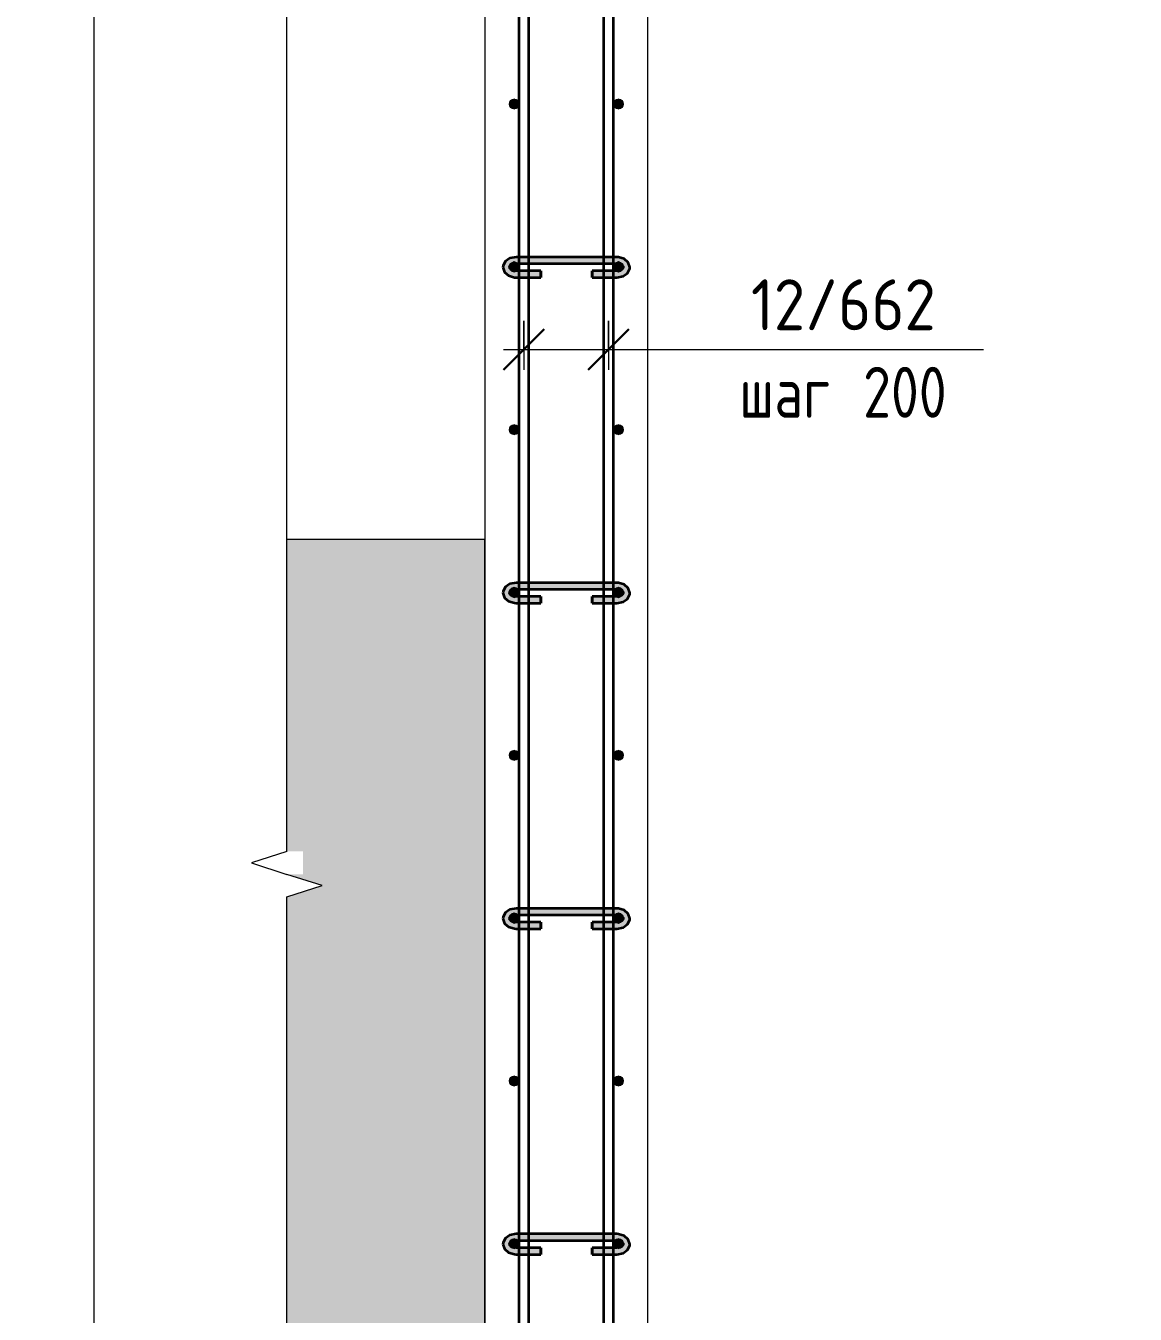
# Model space of a CAD drawing. Header units: millimetres. Extents: x 67134 to 118201, y -4983 to 13821.
# Drawn here: x 111707 to 113069, y -2187 to -604 of the extents above; entities that cross this region are included whole.
import ezdxf

# ---------------------------------------------------------------- set-up
doc = ezdxf.new("R2010")
doc.units = ezdxf.units.MM
for name, color, linetype, lineweight in [('AA_Dim', 7, 'Continuous', 9), ('AA_Dim-25', 7, 'Continuous', 9), ('AA_Linii', 7, 'Continuous', 9), ('AA_Oformlenie', 7, 'Continuous', 9), ('AA_Vinoska', 7, 'Continuous', 9), ('AF_Stena_Опалубка', 253, 'Continuous', 20), ('KR_Armatura', 7, 'Continuous', 20), ('KR_Armatura_Tonkie', 7, 'Continuous', 20)]:
    doc.layers.add(name, color=color, linetype=linetype, lineweight=lineweight)
doc.styles.add('ISOCPEUR_7', font='isocpeur.TTF', dxfattribs={"width": 0.9, "height": 62.5})
doc.styles.add('ISOCPEUR_8', font='isocpeur.TTF', dxfattribs={"width": 0.8, "height": 62.5})
doc.dimstyles.new('00_Точн_3_знака__прозр__3', dxfattribs={"dimscale": 304.8, "dimtxt": 62.672186, "dimasz": 0.139436, "dimexe": 0.123031, "dimexo": 0.082021, "dimgap": 0.008202, "dimtad": 1, "dimdec": 3, "dimrnd": 0.001, "dimdsep": 46, "dimtxsty": 'ISOCPEUR_7', "dimblk1": 'OBLIQUE', "dimblk2": 'OBLIQUE', "dimsah": 1, "dimcen": 0.09, "dimdle": 0.123031, "dimazin": 0, "dimtfac": 1, "dimtdec": 4, "dimtix": 1, "dimtmove": 0, "dimatfit": 3, "dimfxl": 1, "dimtvp": 1, "dimtolj": 1, "dimtzin": 0, "dimlwd": 18, "dimlwe": 18, "dimarcsym": 2})
doc.dimstyles.new('10_Раскладка_арматуры_с_засечками', dxfattribs={"dimscale": 304.8, "dimtxt": 0.18, "dimasz": 0.164042, "dimexe": 0.082021, "dimexo": 0, "dimgap": 0, "dimtad": 1, "dimdec": 3, "dimrnd": 0.001, "dimdsep": 46, "dimtxsty": 'ISOCPEUR_8', "dimblk1": 'OBLIQUE', "dimblk2": 'OBLIQUE', "dimsah": 1, "dimcen": 0.09, "dimdle": 0.082021, "dimazin": 0, "dimtfac": 1, "dimtdec": 4, "dimtix": 1, "dimtmove": 0, "dimatfit": 3, "dimfxl": 1, "dimtvp": 1, "dimtolj": 1, "dimtzin": 0, "dimlwd": 18, "dimlwe": 18, "dimarcsym": 2})

# ---------------------------------------------------------------- blocks, each defined once
blk = doc.blocks.new('261_Шпилька массив _НесАрм_РабПлоск_ - 8 А240-4096871-2-2 Армирование')
at = {"layer": 'KR_Armatura_Tonkie', "lineweight": 35}
for points in [[(-11591.8, -911.8), (-11591.8, -905), (-11598, -903.5), (-11599.4, -901.8), (-11599.8, -900.5), (-11598.8, -897.7), (-11595.8, -895.6), (-11591.8, -894.8), (-11591.8, -888), (-11597.9, -889), (-11600.7, -890.3), (-11604.3, -893.4), (-11606.6, -896.2), (-11607.8, -900.5), (-11606.6, -904.8), (-11603.2, -908.5), (-11598, -910.9), (-11595.7, -911.3)], [(-11551.2, -894.8), (-11468, -894.8), (-11468, -888), (-11591.8, -888.1), (-11591.8, -894.8), (-11573.8, -894.8)], [(-11472, -896), (-11468, -895.9), (-11468, -894.8), (-11591.8, -894.8), (-11591.8, -896), (-11483.2, -896)], [(-11468, -911.8), (-11461.9, -910.9), (-11456.7, -908.5), (-11453.2, -904.8), (-11452, -900.5), (-11453.2, -896.2), (-11455.6, -892.6), (-11460.5, -889.5), (-11468, -888.1), (-11468, -894.8), (-11464, -895.6), (-11460.9, -898), (-11460.1, -900.7), (-11460.6, -902.1), (-11462.5, -903.7), (-11468, -905.1), (-11468, -911)], [(-11588, -911.8), (-11561.5, -911.8), (-11561.5, -905), (-11591.8, -905.1), (-11591.8, -911.8)], [(-11588, -913), (-11561.5, -912.8), (-11561.5, -911.8), (-11591.8, -911.8), (-11591.8, -913)], [(-11483.2, -911.8), (-11468, -911.8), (-11468, -905), (-11498.3, -905.1), (-11498.3, -911.8), (-11484, -911.8)], [(-11484, -913), (-11468, -912.8), (-11468, -911.8), (-11498.3, -911.8), (-11498.3, -913)], [(-11591.8, -1311.8), (-11591.8, -1305), (-11598, -1303.5), (-11599.4, -1301.8), (-11599.8, -1300.5), (-11598.8, -1297.7), (-11595.8, -1295.6), (-11591.8, -1294.8), (-11591.8, -1288), (-11597.9, -1289), (-11600.7, -1290.3), (-11604.3, -1293.4), (-11606.6, -1296.2), (-11607.8, -1300.5), (-11606.6, -1304.8), (-11603.2, -1308.5), (-11598, -1310.9), (-11595.7, -1311.3)], [(-11505.9, -1294.8), (-11468, -1294.8), (-11468, -1288), (-11591.8, -1288.1), (-11591.8, -1294.8), (-11551.2, -1294.8)], [(-11551.2, -1296), (-11468, -1295.9), (-11468, -1294.8), (-11591.8, -1294.8), (-11591.8, -1296), (-11573.8, -1296)], [(-11468, -1311.8), (-11461.9, -1310.9), (-11456.7, -1308.5), (-11453.2, -1304.8), (-11452, -1300.5), (-11453.2, -1296.2), (-11455.6, -1292.6), (-11460.5, -1289.5), (-11468, -1288.1), (-11468, -1294.8), (-11464, -1295.6), (-11461.1, -1297.7), (-11460.1, -1300.7), (-11460.6, -1302.1), (-11462.5, -1303.7), (-11468, -1305.1), (-11468, -1311)], [(-11588, -1311.8), (-11561.5, -1311.8), (-11561.5, -1305), (-11591.8, -1305.1), (-11591.8, -1311.8)], [(-11573.8, -1313), (-11561.5, -1312.8), (-11561.5, -1311.8), (-11591.8, -1311.8), (-11591.8, -1313), (-11576, -1313)], [(-11484, -1311.8), (-11468, -1311.8), (-11468, -1305), (-11498.3, -1305.1), (-11498.3, -1311.8)], [(-11472, -1313), (-11468, -1312.8), (-11468, -1311.8), (-11498.3, -1311.8), (-11498.3, -1313), (-11483.2, -1313)], [(-11591.8, -1711.8), (-11591.8, -1705), (-11598, -1703.5), (-11599.4, -1701.8), (-11599.8, -1700.5), (-11598.8, -1697.7), (-11595.8, -1695.6), (-11591.8, -1694.8), (-11591.8, -1688), (-11597.9, -1689), (-11600.7, -1690.3), (-11604.3, -1693.4), (-11606.6, -1696.2), (-11607.8, -1700.5), (-11606.6, -1704.8), (-11603.2, -1708.5), (-11598, -1710.9), (-11595.7, -1711.3)], [(-11472, -1694.8), (-11468, -1694.8), (-11468, -1688), (-11591.8, -1688.1), (-11591.8, -1694.8), (-11484, -1694.8)], [(-11468, -1711.8), (-11461.9, -1710.9), (-11456.7, -1708.5), (-11453.2, -1704.8), (-11452, -1700.5), (-11453.2, -1696.2), (-11455.6, -1692.6), (-11460.5, -1689.5), (-11468, -1688.1), (-11468, -1694.8), (-11464, -1695.6), (-11461.1, -1697.7), (-11460.1, -1700.7), (-11460.6, -1702.1), (-11462.5, -1703.7), (-11468, -1705.1), (-11468, -1711)], [(-11472, -1696), (-11468, -1695.9), (-11468, -1694.8), (-11591.8, -1694.8), (-11591.8, -1696), (-11484, -1696)], [(-11576, -1711.8), (-11561.5, -1711.8), (-11561.5, -1705), (-11591.8, -1705.1), (-11591.8, -1711.8), (-11588, -1711.8)], [(-11468, -1711.8), (-11468, -1705), (-11498.3, -1705.1), (-11498.3, -1711.8), (-11472, -1711.8)], [(-11588, -1713), (-11561.5, -1712.8), (-11561.5, -1711.8), (-11591.8, -1711.8), (-11591.8, -1713)], [(-11472, -1713), (-11468, -1712.8), (-11468, -1711.8), (-11498.3, -1711.8), (-11498.3, -1713), (-11483.2, -1713)], [(-11591.8, -2111.8), (-11591.8, -2105), (-11598, -2103.5), (-11599.4, -2101.8), (-11599.8, -2100.5), (-11598.8, -2097.7), (-11595.8, -2095.6), (-11591.8, -2094.8), (-11591.8, -2088), (-11597.9, -2089), (-11600.7, -2090.3), (-11604.3, -2093.4), (-11606.6, -2096.2), (-11607.8, -2100.5), (-11606.6, -2104.8), (-11603.2, -2108.5), (-11598, -2110.9), (-11595.7, -2111.3)], [(-11551.2, -2094.8), (-11468, -2094.8), (-11468, -2088), (-11591.8, -2088.1), (-11591.8, -2094.8), (-11573.8, -2094.8)], [(-11468, -2111.8), (-11461.9, -2110.9), (-11456.7, -2108.5), (-11453.2, -2104.8), (-11452, -2100.5), (-11453.2, -2096.2), (-11455.6, -2092.6), (-11460.5, -2089.5), (-11468, -2088.1), (-11468, -2094.8), (-11464, -2095.6), (-11461.1, -2097.7), (-11460.1, -2100.7), (-11460.6, -2102.1), (-11462.5, -2103.7), (-11468, -2105.1), (-11468, -2111)], [(-11472, -2096), (-11468, -2095.9), (-11468, -2094.8), (-11591.8, -2094.8), (-11591.8, -2096), (-11483.2, -2096)], [(-11576, -2111.8), (-11561.5, -2111.8), (-11561.5, -2105), (-11591.8, -2105.1), (-11591.8, -2111.8), (-11588, -2111.8)], [(-11472, -2111.8), (-11468, -2111.8), (-11468, -2105), (-11498.3, -2105.1), (-11498.3, -2111.8), (-11484, -2111.8)], [(-11588, -2113), (-11561.5, -2112.8), (-11561.5, -2111.8), (-11591.8, -2111.8), (-11591.8, -2113)], [(-11484, -2113), (-11468, -2112.8), (-11468, -2111.8), (-11498.3, -2111.8), (-11498.3, -2113)]]:
    blk.add_hatch(color=256, dxfattribs=at).paths.add_polyline_path(points)
h = blk.add_hatch(color=256, dxfattribs=at)
h.paths.add_polyline_path([(-11591.8, -913), (-11591.8, -911.8), (-11598, -910.9), (-11603.2, -908.5), (-11603.8, -908.1), (-11599.4, -911.3), (-11597.9, -912), (-11594.3, -912.6)])
h.paths.add_polyline_path([(-11599.3, -899), (-11598, -897.4), (-11591.8, -895.9), (-11591.8, -894.8), (-11595.8, -895.6), (-11598.9, -898)])
h = blk.add_hatch(color=256, dxfattribs=at)
h.paths.add_polyline_path([(-11468, -913), (-11460.5, -911.5), (-11455.6, -908.4), (-11453.2, -904.8), (-11456.7, -908.5), (-11461.9, -910.9), (-11468, -911.8), (-11468, -912.8)])
h.paths.add_polyline_path([(-11460.8, -898.6), (-11461.1, -897.7), (-11464.6, -895.5), (-11468, -894.8), (-11468, -896), (-11467.4, -896.1), (-11461.1, -898.5)])
h = blk.add_hatch(color=256, dxfattribs=at)
h.paths.add_polyline_path([(-11591.8, -1313), (-11591.8, -1311.8), (-11598, -1310.9), (-11603.2, -1308.5), (-11603.8, -1308.1), (-11599.4, -1311.3), (-11597.9, -1312), (-11595.3, -1312.4)])
h.paths.add_polyline_path([(-11599.3, -1299), (-11598, -1297.4), (-11591.8, -1295.9), (-11591.8, -1294.8), (-11595.8, -1295.6), (-11598.8, -1297.7), (-11599, -1298.3)])
h = blk.add_hatch(color=256, dxfattribs=at)
h.paths.add_polyline_path([(-11468, -1313), (-11460.5, -1311.5), (-11455.6, -1308.4), (-11453.2, -1304.8), (-11456.7, -1308.5), (-11462.1, -1311), (-11468, -1311.8), (-11468, -1312.8)])
h.paths.add_polyline_path([(-11460.8, -1298.6), (-11461.1, -1297.7), (-11464.6, -1295.5), (-11468, -1294.8), (-11468, -1296), (-11467.4, -1296.1), (-11461.1, -1298.5)])
h = blk.add_hatch(color=256, dxfattribs=at)
h.paths.add_polyline_path([(-11591.8, -1713), (-11591.8, -1711.8), (-11598, -1710.9), (-11603.2, -1708.5), (-11603.8, -1708.1), (-11599.4, -1711.3), (-11597.9, -1712), (-11595.3, -1712.4)])
h.paths.add_polyline_path([(-11599.3, -1699), (-11598, -1697.4), (-11591.8, -1695.9), (-11591.8, -1694.8), (-11595.8, -1695.6), (-11598.8, -1697.7), (-11599.2, -1698.8)])
h = blk.add_hatch(color=256, dxfattribs=at)
h.paths.add_polyline_path([(-11468, -1713), (-11460.5, -1711.5), (-11455.6, -1708.4), (-11453.2, -1704.8), (-11456.7, -1708.5), (-11462.1, -1711), (-11468, -1711.8), (-11468, -1712.8)])
h.paths.add_polyline_path([(-11460.8, -1698.6), (-11461.1, -1697.7), (-11464.6, -1695.5), (-11468, -1694.8), (-11468, -1696), (-11467.4, -1696.1), (-11461.1, -1698.5)])
h = blk.add_hatch(color=256, dxfattribs=at)
h.paths.add_polyline_path([(-11591.8, -2113), (-11591.8, -2111.8), (-11598, -2110.9), (-11603.2, -2108.5), (-11603.8, -2108.1), (-11599.4, -2111.3), (-11597.9, -2112), (-11595.3, -2112.4)])
h.paths.add_polyline_path([(-11599.3, -2099), (-11598, -2097.4), (-11591.8, -2095.9), (-11591.8, -2094.8), (-11595.8, -2095.6), (-11598.8, -2097.7), (-11599, -2098.3)])
h = blk.add_hatch(color=256, dxfattribs=at)
h.paths.add_polyline_path([(-11468, -2113), (-11460.5, -2111.5), (-11455.6, -2108.4), (-11453.2, -2104.8), (-11456.7, -2108.5), (-11462.1, -2111), (-11468, -2111.8), (-11468, -2112.8)])
h.paths.add_polyline_path([(-11460.8, -2098.6), (-11461.1, -2097.7), (-11464.6, -2095.5), (-11468, -2094.8), (-11468, -2096), (-11467.4, -2096.1), (-11461.1, -2098.5)])
for p, q in [((-11588, -888), (-11591.8, -888)), ((-11591.8, -896), (-11588, -896)), ((-11576, -888), (-11588, -888)), ((-11588, -896), (-11576, -896)), ((-11484, -888), (-11576, -888)), ((-11576, -896), (-11484, -896)), ((-11472, -888), (-11484, -888)), ((-11484, -896), (-11472, -896)), ((-11468, -888), (-11472, -888)), ((-11472, -896), (-11468, -896)), ((-11588, -905), (-11591.8, -905)), ((-11591.8, -913), (-11588, -913)), ((-11576, -905), (-11588, -905)), ((-11588, -913), (-11576, -913)), ((-11561.5, -905), (-11576, -905)), ((-11576, -913), (-11561.5, -913)), ((-11561.5, -905), (-11561.5, -911.8)), ((-11561.5, -906.2), (-11561.5, -905.1)), ((-11561.5, -912.4), (-11561.5, -906.2)), ((-11561.5, -911.8), (-11561.5, -913)), ((-11484, -905), (-11498.3, -905)), ((-11498.3, -911.8), (-11498.3, -905)), ((-11498.3, -905.1), (-11498.3, -906.2)), ((-11498.3, -906.2), (-11498.3, -912.4)), ((-11498.3, -913), (-11498.3, -911.8)), ((-11498.3, -913), (-11484, -913)), ((-11472, -905), (-11484, -905)), ((-11484, -913), (-11472, -913)), ((-11468, -905), (-11472, -905)), ((-11472, -913), (-11468, -913)), ((-11588, -1288), (-11591.8, -1288)), ((-11591.8, -1296), (-11588, -1296)), ((-11576, -1288), (-11588, -1288)), ((-11588, -1296), (-11576, -1296)), ((-11484, -1288), (-11576, -1288)), ((-11576, -1296), (-11484, -1296)), ((-11472, -1288), (-11484, -1288)), ((-11484, -1296), (-11472, -1296)), ((-11468, -1288), (-11472, -1288)), ((-11472, -1296), (-11468, -1296)), ((-11588, -1305), (-11591.8, -1305)), ((-11591.8, -1313), (-11588, -1313)), ((-11576, -1305), (-11588, -1305)), ((-11588, -1313), (-11576, -1313)), ((-11561.5, -1305), (-11576, -1305)), ((-11576, -1313), (-11561.5, -1313)), ((-11561.5, -1305), (-11561.5, -1311.8)), ((-11561.5, -1306.2), (-11561.5, -1305.1)), ((-11561.5, -1312.8), (-11561.5, -1306.2)), ((-11561.5, -1311.8), (-11561.5, -1313)), ((-11484, -1305), (-11498.3, -1305)), ((-11498.3, -1311.8), (-11498.3, -1305)), ((-11498.3, -1305.1), (-11498.3, -1306.2)), ((-11498.3, -1306.2), (-11498.3, -1312.8)), ((-11498.3, -1313), (-11498.3, -1311.8)), ((-11498.3, -1313), (-11484, -1313)), ((-11472, -1305), (-11484, -1305)), ((-11484, -1313), (-11472, -1313)), ((-11468, -1305), (-11472, -1305)), ((-11472, -1313), (-11468, -1313)), ((-11588, -1688), (-11591.8, -1688)), ((-11576, -1688), (-11588, -1688)), ((-11484, -1688), (-11576, -1688)), ((-11472, -1688), (-11484, -1688)), ((-11468, -1688), (-11472, -1688)), ((-11591.8, -1696), (-11588, -1696)), ((-11588, -1705), (-11591.8, -1705)), ((-11588, -1696), (-11576, -1696)), ((-11576, -1705), (-11588, -1705)), ((-11576, -1696), (-11484, -1696)), ((-11561.5, -1705), (-11576, -1705)), ((-11561.5, -1705), (-11561.5, -1711.8)), ((-11561.5, -1706.2), (-11561.5, -1705.1)), ((-11561.5, -1712.8), (-11561.5, -1706.2)), ((-11484, -1705), (-11498.3, -1705)), ((-11498.3, -1711.8), (-11498.3, -1705)), ((-11498.3, -1705.1), (-11498.3, -1706.2)), ((-11498.3, -1706.2), (-11498.3, -1712.8)), ((-11484, -1696), (-11472, -1696)), ((-11472, -1705), (-11484, -1705)), ((-11472, -1696), (-11468, -1696)), ((-11468, -1705), (-11472, -1705)), ((-11591.8, -1713), (-11588, -1713)), ((-11588, -1713), (-11576, -1713)), ((-11576, -1713), (-11561.5, -1713)), ((-11561.5, -1711.8), (-11561.5, -1713)), ((-11498.3, -1713), (-11498.3, -1711.8)), ((-11498.3, -1713), (-11484, -1713)), ((-11484, -1713), (-11472, -1713)), ((-11472, -1713), (-11468, -1713)), ((-11588, -2088), (-11591.8, -2088)), ((-11576, -2088), (-11588, -2088)), ((-11484, -2088), (-11576, -2088)), ((-11472, -2088), (-11484, -2088)), ((-11468, -2088), (-11472, -2088)), ((-11591.8, -2096), (-11588, -2096)), ((-11588, -2105), (-11591.8, -2105)), ((-11588, -2096), (-11576, -2096)), ((-11576, -2105), (-11588, -2105)), ((-11576, -2096), (-11484, -2096)), ((-11561.5, -2105), (-11576, -2105)), ((-11561.5, -2105), (-11561.5, -2111.8)), ((-11484, -2105), (-11498.3, -2105)), ((-11498.3, -2111.8), (-11498.3, -2105)), ((-11484, -2096), (-11472, -2096)), ((-11472, -2105), (-11484, -2105)), ((-11472, -2096), (-11468, -2096)), ((-11468, -2105), (-11472, -2105)), ((-11591.8, -2113), (-11588, -2113)), ((-11588, -2113), (-11576, -2113)), ((-11576, -2113), (-11561.5, -2113)), ((-11561.5, -2106.2), (-11561.5, -2105.1)), ((-11561.5, -2112.8), (-11561.5, -2106.4)), ((-11561.5, -2111.8), (-11561.5, -2113)), ((-11498.3, -2105.1), (-11498.3, -2106.2)), ((-11498.3, -2106.4), (-11498.3, -2112.8)), ((-11498.3, -2113), (-11498.3, -2111.8)), ((-11498.3, -2113), (-11484, -2113)), ((-11484, -2113), (-11472, -2113)), ((-11472, -2113), (-11468, -2113))]:
    blk.add_line(p, q, dxfattribs=at)
at = {"layer": 'KR_Armatura_Tonkie', "lineweight": 35, "flags": 128}
for points in [[(-11591.8, -888), (-11599.4, -889.5), (-11605, -893.4), (-11607.7, -898.9), (-11607.8, -900.5)], [(-11607.8, -900.5), (-11606, -906.4), (-11601, -910.8), (-11593.7, -912.9), (-11591.8, -913)], [(-11599.8, -900.5), (-11598.9, -898.5), (-11595.1, -896.4), (-11591.8, -896)], [(-11591.8, -905), (-11596.9, -903.9), (-11599.5, -901.7), (-11599.8, -900.5)], [(-11452, -900.5), (-11453.9, -894.6), (-11458.9, -890.2), (-11466.1, -888.1), (-11468, -888)], [(-11468, -896), (-11463, -897.1), (-11460.3, -899.3), (-11460, -900.5)], [(-11468, -913), (-11460.4, -911.5), (-11454.8, -907.6), (-11452.1, -902.1), (-11452, -900.5)], [(-11460, -900.5), (-11461, -902.5), (-11464.7, -904.5), (-11468, -905)], [(-11591.8, -1288), (-11599.4, -1289.5), (-11605, -1293.4), (-11607.7, -1298.9), (-11607.8, -1300.5)], [(-11599.8, -1300.5), (-11598.9, -1298.5), (-11595.1, -1296.4), (-11591.8, -1296)], [(-11452, -1300.5), (-11453.9, -1294.6), (-11458.9, -1290.2), (-11466.1, -1288.1), (-11468, -1288)], [(-11468, -1296), (-11463, -1297.1), (-11460.3, -1299.3), (-11460, -1300.5)], [(-11607.8, -1300.5), (-11606, -1306.4), (-11601, -1310.8), (-11593.7, -1312.9), (-11591.8, -1313)], [(-11591.8, -1305), (-11596.9, -1303.9), (-11599.5, -1301.7), (-11599.8, -1300.5)], [(-11468, -1313), (-11460.4, -1311.5), (-11454.8, -1307.6), (-11452.1, -1302.1), (-11452, -1300.5)], [(-11460, -1300.5), (-11461, -1302.5), (-11464.7, -1304.5), (-11468, -1305)], [(-11591.8, -1688), (-11599.4, -1689.5), (-11605, -1693.4), (-11607.7, -1698.9), (-11607.8, -1700.5)], [(-11452, -1700.5), (-11453.9, -1694.6), (-11458.9, -1690.2), (-11466.1, -1688.1), (-11468, -1688)], [(-11607.8, -1700.5), (-11606, -1706.4), (-11601, -1710.8), (-11593.7, -1712.9), (-11591.8, -1713)], [(-11599.8, -1700.5), (-11598.9, -1698.5), (-11595.1, -1696.4), (-11591.8, -1696)], [(-11591.8, -1705), (-11596.9, -1703.9), (-11599.5, -1701.7), (-11599.8, -1700.5)], [(-11468, -1696), (-11463, -1697.1), (-11460.3, -1699.3), (-11460, -1700.5)], [(-11468, -1713), (-11460.4, -1711.5), (-11454.8, -1707.6), (-11452.1, -1702.1), (-11452, -1700.5)], [(-11460, -1700.5), (-11461, -1702.5), (-11464.7, -1704.5), (-11468, -1705)], [(-11591.8, -2088), (-11599.4, -2089.5), (-11605, -2093.4), (-11607.7, -2098.9), (-11607.8, -2100.5)], [(-11452, -2100.5), (-11453.9, -2094.6), (-11458.9, -2090.2), (-11466.1, -2088.1), (-11468, -2088)], [(-11607.8, -2100.5), (-11606, -2106.4), (-11601, -2110.8), (-11593.7, -2112.9), (-11591.8, -2113)], [(-11599.8, -2100.5), (-11598.9, -2098.5), (-11595.1, -2096.4), (-11591.8, -2096)], [(-11591.8, -2105), (-11596.9, -2103.9), (-11599.5, -2101.7), (-11599.8, -2100.5)], [(-11468, -2096), (-11463, -2097.1), (-11460.3, -2099.3), (-11460, -2100.5)], [(-11468, -2113), (-11460.4, -2111.5), (-11454.8, -2107.6), (-11452.1, -2102.1), (-11452, -2100.5)], [(-11460, -2100.5), (-11461, -2102.5), (-11464.7, -2104.5), (-11468, -2105)]]:
    blk.add_lwpolyline(points, dxfattribs=at)
blk = doc.blocks.new('011_Прямоугольник обрыва _ЭлУзла_ - 011_Прямоугольник обрыва _ЭлУзла_-4121425-2-2 Армирование')
at = {"layer": 'AA_Oformlenie'}
for p, q in [((-11873.1, -1618.1), (-11873.1, 1943.3)), ((-11873.1, -3454.8), (-11873.1, -1673.7))]:
    blk.add_line(p, q, dxfattribs=at)
blk = doc.blocks.new('DIMBLOCK101-2-2 Армирование')
at = {"layer": 'AA_Dim-25', "lineweight": 30}
for p, q in [((111790.8, 2900), (111769.5, 2921.2)), ((111790.8, 2900), (111812, 2878.8)), ((111790.8, -2900), (111769.5, -2878.8)), ((111790.8, -2900), (111812, -2921.2))]:
    blk.add_line(p, q, dxfattribs=at)
at = {"layer": 'AA_Dim-25', "lineweight": 18}
for p, q in [((112275.5, 2900), (111753.3, 2900)), ((111790.8, -2900), (111790.8, 2900)), ((111790.8, 2900), (112275.5, 2900)), ((112275.5, -2900), (111753.3, -2900)), ((111790.8, -2900), (112275.5, -2900))]:
    blk.add_line(p, q, dxfattribs=at)
at = {"layer": 'AA_Dim-25', "color": 0, "lineweight": 18, "insert": (111706.9, -214.6), "char_height": 62.5, "width": 515.094, "attachment_point": 1, "rotation": 90, "line_spacing_factor": 1.135194, "style": 'ISOCPEUR_7'}
blk.add_mtext('200х29=5800', dxfattribs=at)
blk = doc.blocks.new('_Oblique')
at = {"color": 0, "linetype": 'ByBlock', "lineweight": -2}
blk.add_line((-0.5, -0.5), (0.5, 0.5), dxfattribs=at)
blk = doc.blocks.new('042_М_Арматуры - Диам длина поз _ Комментарий-3662934-2-2 Армирование')
at = {"layer": 'AA_Vinoska'}
blk.add_line((-10831.3, -2781.2), (-10481.3, -2781.2), dxfattribs=at)
blk = doc.blocks.new('DIMBLOCK120-2-2 Армирование')
at = {"layer": 'AA_Dim-25', "lineweight": 18}
for p, q in [((112318.5, -966.1), (112318.5, -1026.4)), ((112318.5, -1001.4), (112318.5, -966.1)), ((112422.5, -966.1), (112422.5, -1026.4)), ((112422.5, -1001.4), (112422.5, -966.1)), ((112293.5, -1001.4), (112447.5, -1001.4))]:
    blk.add_line(p, q, dxfattribs=at)
at = {"layer": 'AA_Dim-25', "lineweight": 30}
for p, q in [((112318.5, -1001.4), (112343.5, -976.4)), ((112422.5, -1001.4), (112447.5, -976.4)), ((112318.5, -1001.4), (112293.5, -1026.4)), ((112422.5, -1001.4), (112397.5, -1026.4))]:
    blk.add_line(p, q, dxfattribs=at)

msp = doc.modelspace()

# ---------------------------------------------------------------- hatches: boundary and pattern name
at = {"layer": 'AA_Oformlenie'}
h = msp.add_hatch(dxfattribs=at)
h.set_pattern_fill('FP_13', color=250, style=0, pattern_type=2)
h.set_pattern_definition([(0, (114992.273, 825), (101.6, 25.4), [8.382, -67.818, 8.382, -67.818, -406.4]), (0, (114992.273, 825), (101.6, 25.4), [-152.4, 8.382, -144.018, 8.382, -67.818, -177.8]), (0, (114992.273, 825), (101.6, 25.4), [-381, 8.382, -42.418, 8.382, -118.618]), (120, (115030.373, 837.7), (-72.79705, 75.28818), [8.382, -67.818, 8.382, -67.818, -406.4]), (120, (115030.373, 837.7), (-72.79705, 75.28818), [-152.4, 8.382, -144.018, 8.382, -67.818, -177.8]), (120, (115030.373, 837.7), (-72.79705, 75.28818), [-381, 8.382, -42.418, 8.382, -118.618]), (240, (115043.073, 888.5), (-28.80295, -100.68818), [8.382, -67.818, 8.382, -67.818, -406.4]), (240, (115043.073, 888.5), (-28.80295, -100.68818), [-152.4, 8.382, -144.018, 8.382, -67.818, -177.8]), (240, (115043.073, 888.5), (-28.80295, -100.68818), [-381, 8.382, -42.418, 8.382, -118.618])])
h.paths.add_polyline_path([(112604, -3454.753), (112604, -3434.6753), (112631.5, -3434.6753), (112631.5, -3454.753), (112645.5772, -3411.4279), (112659.6544, -3454.753), (113812.1964, -3454.753), (113812.1964, -3434.6753), (113839.6964, -3434.6753), (113839.6964, -3454.753), (113853.7736, -3411.4279), (113867.8507, -3454.753), (114270.5429, -3454.753), (114270.5429, -3350), (112170.5429, -3350), (112170.5429, -3250), (112270.5429, -3250), (112270.5429, -1235), (112027.4019, -1235), (112027.4019, -1618.0673), (112047.0282, -1618.0673), (112047.0282, -1646.2217), (112027.4019, -1646.2217), (112070.7031, -1659.9717), (112027.4019, -1673.7217), (112027.4019, -3454.753), (112485.3156, -3454.753)])
at = {"layer": 'KR_Armatura'}
h = msp.add_hatch(color=256, dxfattribs=at)
edge = h.paths.add_edge_path()
edge.add_arc((112306.5429, -700), 6, 0, 360)
for points in [[(112306.5429, -706), (112311.739, -703), (112311.739, -697), (112306.5429, -694), (112301.3467, -697), (112301.3467, -703)], [(112434.5429, -706), (112439.739, -703), (112439.739, -697), (112434.5429, -694), (112429.3467, -697), (112429.3467, -703)], [(112306.5429, -906), (112311.739, -903), (112311.739, -897), (112306.5429, -894), (112301.3467, -897), (112301.3467, -903), (112304.0453, -904.5581)], [(112434.5429, -906), (112439.739, -903), (112439.739, -897), (112434.5429, -894), (112429.3467, -897), (112429.3467, -903)], [(112306.5429, -1106), (112311.739, -1103), (112311.739, -1097), (112306.5429, -1094), (112301.3467, -1097), (112301.3467, -1103)], [(112434.5429, -1106), (112439.739, -1103), (112439.739, -1097), (112434.5429, -1094), (112429.3467, -1097), (112429.3467, -1103)], [(112306.5429, -1306), (112311.739, -1303), (112311.739, -1297), (112306.5429, -1294), (112301.3467, -1297), (112301.3467, -1303), (112305.9911, -1305.6814)], [(112434.5429, -1306), (112439.739, -1303), (112439.739, -1297), (112434.5429, -1294), (112429.3467, -1297), (112429.3467, -1303), (112433.9911, -1305.6814)], [(112306.5429, -1506), (112311.739, -1503), (112311.739, -1497), (112306.5429, -1494), (112301.3467, -1497), (112301.3467, -1503), (112304.0453, -1504.5581)], [(112434.5429, -1506), (112439.739, -1503), (112439.739, -1497), (112434.5429, -1494), (112429.3467, -1497), (112429.3467, -1503)], [(112306.5429, -1706), (112311.739, -1703), (112311.739, -1697), (112306.5429, -1694), (112301.3467, -1697), (112301.3467, -1703), (112304.0453, -1704.5581)], [(112434.5429, -1706), (112439.739, -1703), (112439.739, -1697), (112434.5429, -1694), (112429.3467, -1697), (112429.3467, -1703)], [(112306.5429, -1906), (112311.739, -1903), (112311.739, -1897), (112306.5429, -1894), (112301.3467, -1897), (112301.3467, -1903), (112304.0453, -1904.5581)], [(112434.5429, -1906), (112439.739, -1903), (112439.739, -1897), (112434.5429, -1894), (112429.3467, -1897), (112429.3467, -1903)], [(112306.5429, -2106), (112311.739, -2103), (112311.739, -2097), (112306.5429, -2094), (112301.3467, -2097), (112301.3467, -2103), (112304.0453, -2104.5581)], [(112434.5429, -2106), (112439.739, -2103), (112439.739, -2097), (112434.5429, -2094), (112429.3467, -2097), (112429.3467, -2103)]]:
    msp.add_hatch(color=256, dxfattribs=at).paths.add_polyline_path(points)
h = msp.add_hatch(color=256, dxfattribs=at)
edge = h.paths.add_edge_path()
edge.add_arc((112434.5429, -700), 6, 0, 360)
h = msp.add_hatch(color=256, dxfattribs=at)
edge = h.paths.add_edge_path()
edge.add_arc((112306.5429, -900), 6, 0, 360)
h = msp.add_hatch(color=256, dxfattribs=at)
edge = h.paths.add_edge_path()
edge.add_arc((112434.5429, -900), 6, 0, 360)
h = msp.add_hatch(color=256, dxfattribs=at)
edge = h.paths.add_edge_path()
edge.add_arc((112306.5429, -1100), 6, 0, 360)
h = msp.add_hatch(color=256, dxfattribs=at)
edge = h.paths.add_edge_path()
edge.add_arc((112434.5429, -1100), 6, 0, 360)
h = msp.add_hatch(color=256, dxfattribs=at)
edge = h.paths.add_edge_path()
edge.add_arc((112306.5429, -1300), 6, 0, 360)
h = msp.add_hatch(color=256, dxfattribs=at)
edge = h.paths.add_edge_path()
edge.add_arc((112434.5429, -1300), 6, 0, 360)
h = msp.add_hatch(color=256, dxfattribs=at)
edge = h.paths.add_edge_path()
edge.add_arc((112306.5429, -1500), 6, 0, 360)
h = msp.add_hatch(color=256, dxfattribs=at)
edge = h.paths.add_edge_path()
edge.add_arc((112434.5429, -1500), 6, 0, 360)
h = msp.add_hatch(color=256, dxfattribs=at)
edge = h.paths.add_edge_path()
edge.add_arc((112306.5429, -1700), 6, 0, 360)
h = msp.add_hatch(color=256, dxfattribs=at)
edge = h.paths.add_edge_path()
edge.add_arc((112434.5429, -1700), 6, 0, 360)
h = msp.add_hatch(color=256, dxfattribs=at)
edge = h.paths.add_edge_path()
edge.add_arc((112306.5429, -1900), 6, 0, 360)
h = msp.add_hatch(color=256, dxfattribs=at)
edge = h.paths.add_edge_path()
edge.add_arc((112434.5429, -1900), 6, 0, 360)
h = msp.add_hatch(color=256, dxfattribs=at)
edge = h.paths.add_edge_path()
edge.add_arc((112306.5429, -2100), 6, 0, 360)
h = msp.add_hatch(color=256, dxfattribs=at)
edge = h.paths.add_edge_path()
edge.add_arc((112434.5429, -2100), 6, 0, 360)

# ---------------------------------------------------------------- linework, layer by layer
at = {"layer": 'AA_Linii'}
for p, q in [((112270.5429, -1235), (112027.4019, -1235)), ((112270.5429, -3250), (112270.5429, -1235))]:
    msp.add_line(p, q, dxfattribs=at)
at = {"layer": 'AA_Vinoska'}
for p, q in [((112426.8387, -1001.5735), (112532.7866, -1001.5735)), ((112027.4019, -1618.0673), (111984.0768, -1632.1445)), ((111984.0768, -1632.1445), (112027.4019, -1646.2217)), ((112070.7031, -1659.9717), (112027.4019, -1646.2217)), ((112027.4019, -1673.7217), (112070.7031, -1659.9717))]:
    msp.add_line(p, q, dxfattribs=at)
at = {"layer": 'AF_Stena_Опалубка'}
for p, q in [((112270.5429, 3050), (112270.5429, -2950)), ((112470.5429, -2950), (112470.5429, 3050))]:
    msp.add_line(p, q, dxfattribs=at)
at = {"layer": 'KR_Armatura'}
for p, q in [((112306.5429, -694), (112301.3467, -697)), ((112311.739, -697), (112306.5429, -694)), ((112434.5429, -694), (112429.3467, -697)), ((112439.739, -697), (112434.5429, -694)), ((112301.3467, -697), (112301.3467, -703)), ((112301.3467, -703), (112306.5429, -706)), ((112306.5429, -706), (112311.739, -703)), ((112311.739, -703), (112311.739, -697)), ((112429.3467, -697), (112429.3467, -703)), ((112429.3467, -703), (112434.5429, -706)), ((112434.5429, -706), (112439.739, -703)), ((112439.739, -703), (112439.739, -697)), ((112306.5429, -894), (112301.3467, -897)), ((112301.3467, -897), (112301.3467, -903)), ((112311.739, -897), (112306.5429, -894)), ((112311.739, -903), (112311.739, -897)), ((112434.5429, -894), (112429.3467, -897)), ((112429.3467, -897), (112429.3467, -903)), ((112439.739, -897), (112434.5429, -894)), ((112439.739, -903), (112439.739, -897)), ((112301.3467, -903), (112304.0453, -904.5581)), ((112304.0453, -904.5581), (112306.5429, -906)), ((112306.5429, -906), (112311.739, -903)), ((112429.3467, -903), (112434.5429, -906)), ((112434.5429, -906), (112439.739, -903)), ((112306.5429, -1094), (112301.3467, -1097)), ((112301.3467, -1097), (112301.3467, -1103)), ((112301.3467, -1103), (112306.5429, -1106)), ((112311.739, -1097), (112306.5429, -1094)), ((112306.5429, -1106), (112311.739, -1103)), ((112311.739, -1103), (112311.739, -1097)), ((112434.5429, -1094), (112429.3467, -1097)), ((112429.3467, -1097), (112429.3467, -1103)), ((112429.3467, -1103), (112434.5429, -1106)), ((112439.739, -1097), (112434.5429, -1094)), ((112434.5429, -1106), (112439.739, -1103)), ((112439.739, -1103), (112439.739, -1097)), ((112306.5429, -1294), (112301.3467, -1297)), ((112301.3467, -1297), (112301.3467, -1303)), ((112311.739, -1297), (112306.5429, -1294)), ((112311.739, -1303), (112311.739, -1297)), ((112434.5429, -1294), (112429.3467, -1297)), ((112429.3467, -1297), (112429.3467, -1303)), ((112439.739, -1297), (112434.5429, -1294)), ((112439.739, -1303), (112439.739, -1297)), ((112301.3467, -1303), (112305.9911, -1305.6814)), ((112305.9911, -1305.6814), (112306.5429, -1306)), ((112306.5429, -1306), (112311.739, -1303)), ((112429.3467, -1303), (112433.9911, -1305.6814)), ((112433.9911, -1305.6814), (112434.5429, -1306)), ((112434.5429, -1306), (112439.739, -1303)), ((112306.5429, -1494), (112301.3467, -1497)), ((112301.3467, -1497), (112301.3467, -1503)), ((112301.3467, -1503), (112304.0453, -1504.5581)), ((112311.739, -1497), (112306.5429, -1494)), ((112306.5429, -1506), (112311.739, -1503)), ((112311.739, -1503), (112311.739, -1497)), ((112434.5429, -1494), (112429.3467, -1497)), ((112429.3467, -1497), (112429.3467, -1503)), ((112429.3467, -1503), (112434.5429, -1506)), ((112439.739, -1497), (112434.5429, -1494)), ((112434.5429, -1506), (112439.739, -1503)), ((112439.739, -1503), (112439.739, -1497)), ((112304.0453, -1504.5581), (112306.5429, -1506)), ((112306.5429, -1694), (112301.3467, -1697)), ((112301.3467, -1697), (112301.3467, -1703)), ((112301.3467, -1703), (112304.0453, -1704.5581)), ((112304.0453, -1704.5581), (112306.5429, -1706)), ((112311.739, -1697), (112306.5429, -1694)), ((112306.5429, -1706), (112311.739, -1703)), ((112311.739, -1703), (112311.739, -1697)), ((112434.5429, -1694), (112429.3467, -1697)), ((112429.3467, -1697), (112429.3467, -1703)), ((112429.3467, -1703), (112434.5429, -1706)), ((112439.739, -1697), (112434.5429, -1694)), ((112434.5429, -1706), (112439.739, -1703)), ((112439.739, -1703), (112439.739, -1697)), ((112306.5429, -1894), (112301.3467, -1897)), ((112301.3467, -1897), (112301.3467, -1903)), ((112311.739, -1897), (112306.5429, -1894)), ((112311.739, -1903), (112311.739, -1897)), ((112434.5429, -1894), (112429.3467, -1897)), ((112429.3467, -1897), (112429.3467, -1903)), ((112439.739, -1897), (112434.5429, -1894)), ((112439.739, -1903), (112439.739, -1897)), ((112301.3467, -1903), (112304.0453, -1904.5581)), ((112304.0453, -1904.5581), (112306.5429, -1906)), ((112306.5429, -1906), (112311.739, -1903)), ((112429.3467, -1903), (112434.5429, -1906)), ((112434.5429, -1906), (112439.739, -1903)), ((112306.5429, -2094), (112301.3467, -2097)), ((112301.3467, -2097), (112301.3467, -2103)), ((112301.3467, -2103), (112304.0453, -2104.5581)), ((112304.0453, -2104.5581), (112306.5429, -2106)), ((112311.739, -2097), (112306.5429, -2094)), ((112306.5429, -2106), (112311.739, -2103)), ((112311.739, -2103), (112311.739, -2097)), ((112434.5429, -2094), (112429.3467, -2097)), ((112429.3467, -2097), (112429.3467, -2103)), ((112429.3467, -2103), (112434.5429, -2106)), ((112439.739, -2097), (112434.5429, -2094)), ((112434.5429, -2106), (112439.739, -2103)), ((112439.739, -2103), (112439.739, -2097))]:
    msp.add_line(p, q, dxfattribs=at)
for centre in [(112306.5429, -700), (112434.5429, -700), (112306.5429, -900), (112434.5429, -900), (112306.5429, -1100), (112434.5429, -1100), (112306.5429, -1300), (112434.5429, -1300), (112306.5429, -1500), (112434.5429, -1500), (112306.5429, -1700), (112434.5429, -1700), (112306.5429, -1900), (112434.5429, -1900), (112306.5429, -2100), (112434.5429, -2100)]:
    msp.add_circle(centre, 6, dxfattribs=at)
at = {"layer": 'KR_Armatura_Tonkie', "lineweight": 35}
for p, q in [((112312.5429, -2950), (112312.5429, 3042)), ((112324.5429, -2950), (112324.5429, 3042)), ((112416.5429, -2950), (112416.5429, 3042)), ((112428.5429, -2950), (112428.5429, 3042))]:
    msp.add_line(p, q, dxfattribs=at)

# ---------------------------------------------------------------- block references
at = {"layer": 'AA_Oformlenie'}
msp.add_blockref('011_Прямоугольник обрыва _ЭлУзла_ - 011_Прямоугольник обрыва _ЭлУзла_-4121425-2-2 Армирование', (123900.5429, 0), dxfattribs=at)
at = {"layer": 'AA_Vinoska'}
msp.add_blockref('042_М_Арматуры - Диам длина поз _ Комментарий-3662934-2-2 Армирование', (123364.0941, 1779.6307), dxfattribs=at)
at = {"layer": 'KR_Armatura_Tonkie', "lineweight": 35}
msp.add_blockref('261_Шпилька массив _НесАрм_РабПлоск_ - 8 А240-4096871-2-2 Армирование', (123900.5429, 0), dxfattribs=at)

# ---------------------------------------------------------------- texts
at = {"layer": 'AA_Vinoska', "char_height": 62.5, "attachment_point": 1}
for s, insert, width, style in [('12/662', (112597.2151, -915.3173), 277.784719, 'ISOCPEUR_7'), (' 200', (112703.213, -1022.7936), 166.751, 'ISOCPEUR_8'), ('шаг', (112582.8276, -1022.7936), 145.907125, 'ISOCPEUR_8')]:
    msp.add_mtext(s, dxfattribs=dict(at, insert=insert, width=width, style=style))

# ---------------------------------------------------------------- dimensions: what is measured, and where the dimension line sits
at = {"layer": 'AA_Dim', "lineweight": 18}
dim = msp.add_linear_dim(base=(111790.7795, 2900), p1=(112300.5429, -2900), p2=(112300.5429, 2900), angle=90, dimstyle='00_Точн_3_знака__прозр__3', override={"dimpost": '200х29=<>', "dimfxl": 5800}, dxfattribs=at)
dim.commit()
dim.dimension.update_dxf_attribs({"geometry": 'DIMBLOCK101-2-2 Армирование', "text_midpoint": (111757.0295, 0)})
dim = msp.add_linear_dim(base=(112422.5429, -1001.4468), p1=(112318.5429, -966.0915), p2=(112422.5429, -966.0915), dimstyle='10_Раскладка_арматуры_с_засечками', override={"dimpost": '<>', "dimfxl": 104}, dxfattribs=at)
dim.commit()
dim.dimension.update_dxf_attribs({"geometry": 'DIMBLOCK120-2-2 Армирование', "text_midpoint": (112370.5429, -970.1968)})

doc.saveas('drawing.dxf')
